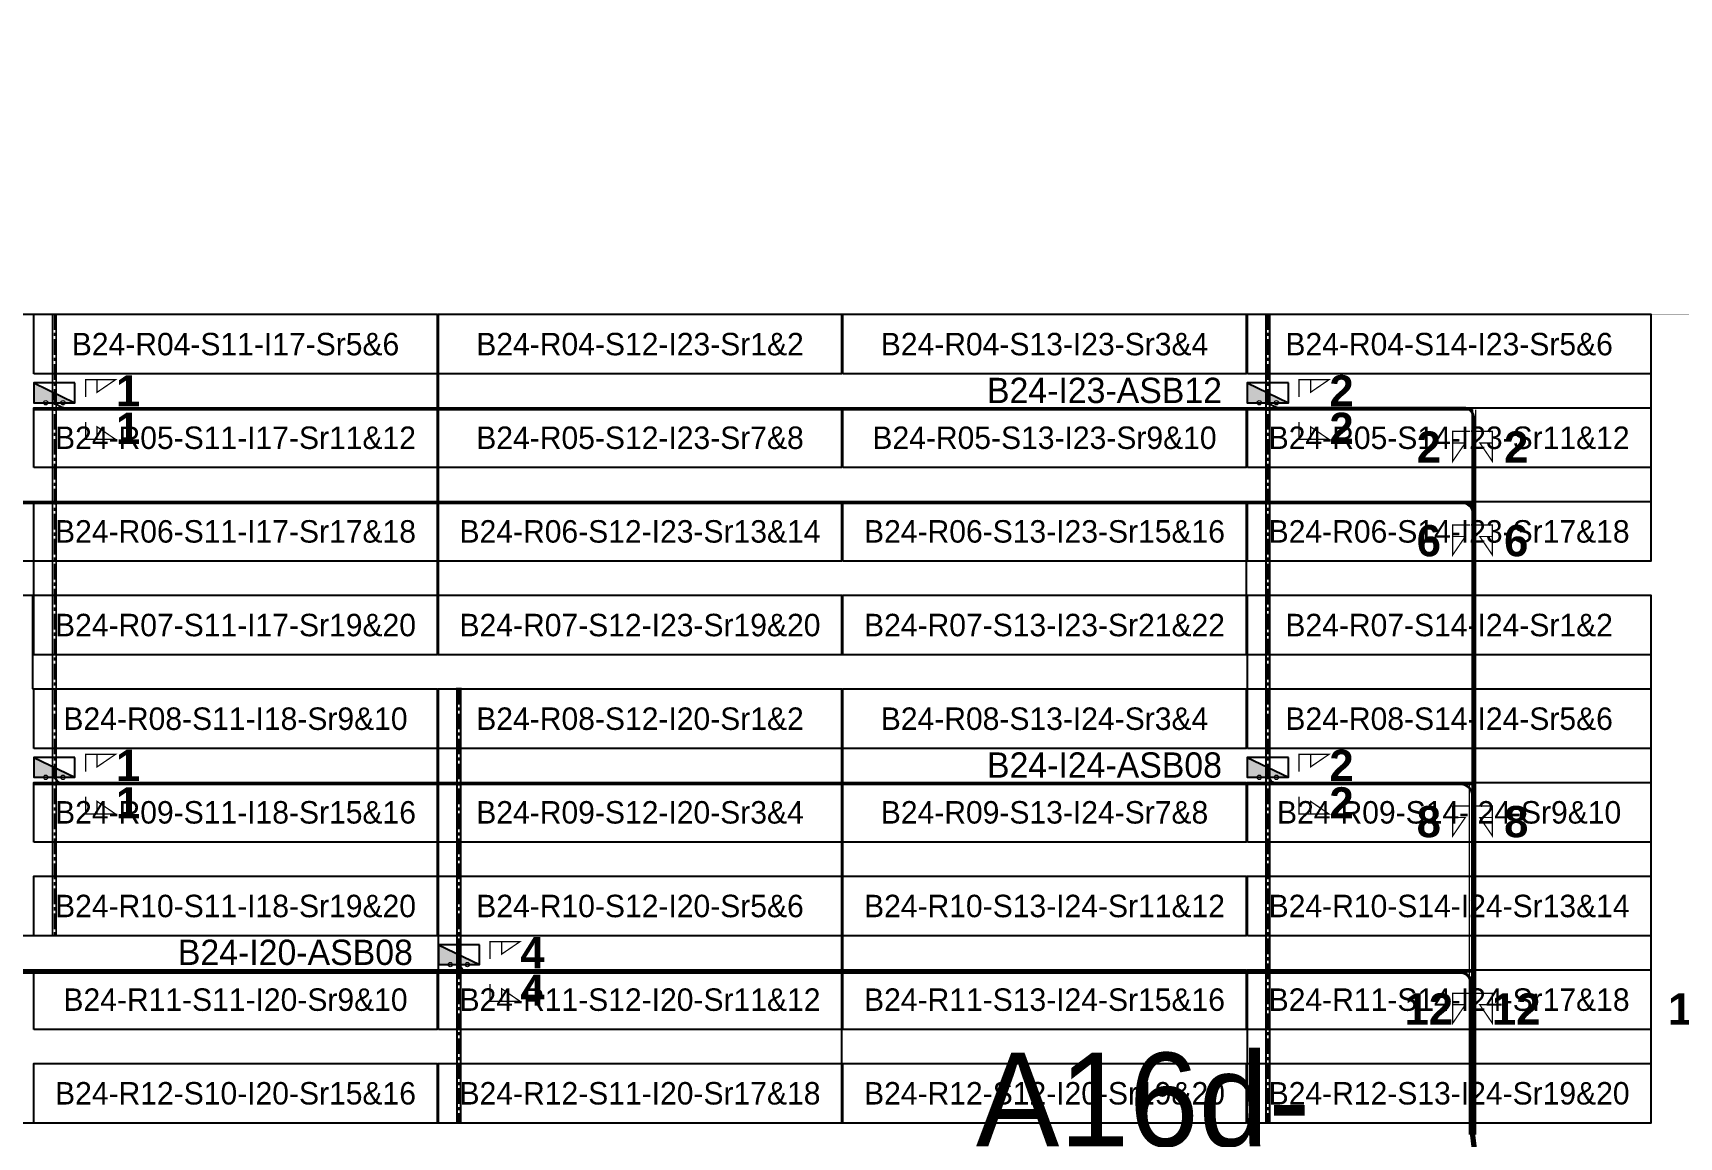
# Model space of a CAD drawing. Header units: metres. Extents: x 529718 to 530598, y 2673304 to 2673482.
# Drawn here: x 530042.2 to 530174.1, y 2673393.2 to 2673481.6 of the extents above; entities that cross this region are included whole.
import ezdxf
from ezdxf.enums import TextEntityAlignment as Align

# ---------------------------------------------------------------- set-up
doc = ezdxf.new("R2010")
doc.units = ezdxf.units.M
doc.linetypes.add('CENTER', pattern=[2, 1.25, -0.25, 0.25, -0.25])
doc.layers.add('Boundary-12.5 MW Block', color=6, linetype='Continuous', lineweight=9)
doc.layers.add('PILE', color=1, linetype='Continuous', lineweight=15)
for name, color, linetype in [('DC Trench BL-24', 40, 'Continuous'), ('E-Inverter Grouping', 2, 'Continuous'), ('Inverter Block-24', 7, 'Continuous'), ('LT Cable(AG) INV to LT Panel BL-24', 2, 'Continuous'), ('Messenger Wire Exc Link', 7, 'Continuous'), ('Messenger Wire-Block-24 (Master Path)', 30, 'Continuous'), ('Messenger Wire-Block-24 (MW Path)', 191, 'Continuous'), ('MMS Block Numbering', 7, 'Continuous'), ('MMS Table Block-24', 8, 'Continuous'), ('Plan Line - DC BL-24', 40, 'Continuous'), ('Section Marking BL-24', 2, 'Continuous')]:
    doc.layers.add(name, color=color, linetype=linetype)
doc.styles.add('Adani Regular', font='Adani Regular.ttf')
doc.styles.add('BoldTextStyle', font='arialbd.ttf')
doc.styles.get("Standard").update_dxf_attribs({"font": 'Adani Regular.ttf'})

# ---------------------------------------------------------------- blocks, each defined once
blk = doc.blocks.new('MMS Table (32.292 x 4.788)')
at = {"color": 0}
blk.add_lwpolyline([(0, -0.002), (0, 4.786), (32.292, 4.786), (32.292, -0.002)], close=True, dxfattribs=at)
at = {"color": 7}
blk.add_attdef('ID1', text='', height=1.8, dxfattribs=at).set_placement((16.146, 2.392), align=Align.MIDDLE_CENTER)
blk = doc.blocks.new('Inverter Block')
h = blk.add_hatch(color=0)
h.dxf.hatch_style = 1
h.paths.add_polyline_path([(-1.46, 2.27), (-1.46, 0.85), (1.46, 0.85)])
at = {"color": 0}
blk.add_lwpolyline([(1.46, 2.27), (-1.46, 2.27), (-1.46, 0.85), (1.46, 0.85)], close=True, dxfattribs=at)
blk.add_lwpolyline([(-1.46, 2.27), (1.46, 0.85)], dxfattribs=at)
at = {"layer": 'PILE'}
for centre in [(-0.61, 0.85), (0.61, 0.85)]:
    blk.add_circle(centre, 0.156, dxfattribs=at)
at = {"color": 7}
blk.add_attdef('ID', (-1.46, 3.01), '', height=1.8, dxfattribs=at)

msp = doc.modelspace()

# ---------------------------------------------------------------- linework, layer by layer
at = {"layer": 'Boundary-12.5 MW Block', "const_width": 0.05}
msp.add_lwpolyline([(529718.4, 2673459.08), (530176.79, 2673459.08), (530176.79, 2673481.58), (530468.22, 2673481.58), (530468.22, 2673354.08), (530597.78, 2673354.08), (530597.78, 2673304.29), (529755.69, 2673304.29), (529755.69, 2673394.29), (529750.79, 2673394.29), (529750.79, 2673401.79), (529718.4, 2673401.79)], close=True, dxfattribs=at)
at = {"layer": 'DC Trench BL-24', "color": 40, "const_width": 0.15}
for points in [[(530044.11, 2673459.08), (530043.81, 2673459.08), (530043.81, 2673409.29), (530044.11, 2673409.29)], [(530141.28, 2673459.08), (530140.98, 2673459.08), (530140.98, 2673394.29), (530141.28, 2673394.29)], [(530076.5, 2673429.08), (530076.2, 2673429.08), (530076.2, 2673394.29), (530076.5, 2673394.29)]]:
    msp.add_lwpolyline(points, close=True, dxfattribs=at)
at = {"layer": 'E-Inverter Grouping', "color": 3}
for points in [[(530074.61, 2673431.79), (530042.32, 2673431.79), (530042.32, 2673439.29), (529977.54, 2673439.29), (529977.54, 2673459.08), (530074.61, 2673459.08)], [(530042.22, 2673429.08), (530074.61, 2673429.08), (530074.61, 2673409.29), (530009.93, 2673409.29), (530009.93, 2673416.79), (529977.54, 2673416.79), (529977.54, 2673436.58), (530042.22, 2673436.58)], [(530171.79, 2673394.29), (530139.5, 2673394.29), (530139.5, 2673401.79), (530107.1, 2673401.79), (530107.1, 2673429.08), (530139.5, 2673429.08), (530139.5, 2673436.58), (530171.79, 2673436.58)], [(530074.71, 2673406.58), (530074.71, 2673429.08), (530107, 2673429.08), (530107, 2673399.08), (530139.4, 2673399.08), (530139.4, 2673394.29), (530009.93, 2673394.29), (530009.93, 2673406.58)]]:
    msp.add_lwpolyline(points, close=True, dxfattribs=at)
at = {"layer": 'E-Inverter Grouping'}
msp.add_lwpolyline([(530171.79, 2673459.08), (530171.79, 2673439.29), (530139.4, 2673439.29), (530139.4, 2673431.79), (530074.71, 2673431.79), (530074.71, 2673459.08)], close=True, dxfattribs=at)
at = {"layer": 'LT Cable(AG) INV to LT Panel BL-24'}
for points in [[(530167.44, 2673375.75), (530167.33, 2673375.75, -0.156851), (530166.81, 2673375.92), (530165.34, 2673376.97, 0.156851), (530164.82, 2673377.14), (530158.67, 2673377.14, -0.414214), (530157.77, 2673378.04), (530157.77, 2673392.33, 0.029253), (530157.76, 2673392.44), (530157.66, 2673393.33, -0.029253), (530157.65, 2673393.44), (530157.65, 2673450.66, 0.414214), (530156.75, 2673451.56), (530044.86, 2673451.56, -0.414214), (530043.96, 2673452.46), (530043.96, 2673452.69)], [(530169.44, 2673375.65), (530167.33, 2673375.65, -0.156851), (530166.81, 2673375.82), (530165.34, 2673376.87, 0.156851), (530164.82, 2673377.04), (530158.57, 2673377.04, -0.414214), (530157.67, 2673377.94), (530157.67, 2673392.33, 0.029253), (530157.66, 2673392.43), (530157.56, 2673393.33, -0.029253), (530157.55, 2673393.43), (530157.55, 2673443.06, 0.414214), (530156.65, 2673443.96), (529753.33, 2673443.96, -0.414214), (529752.43, 2673444.86), (529752.43, 2673445.19)], [(530167.44, 2673375.68), (530167.33, 2673375.68, -0.156851), (530166.81, 2673375.85), (530165.34, 2673376.9, 0.156851), (530164.82, 2673377.07), (530158.59, 2673377.07, -0.414214), (530157.69, 2673377.97), (530157.69, 2673392.33, 0.029253), (530157.69, 2673392.43), (530157.58, 2673393.33, -0.029253), (530157.57, 2673393.43), (530157.57, 2673443.09, 0.414214), (530156.67, 2673443.99), (529818.11, 2673443.99, -0.414214), (529817.21, 2673444.89), (529817.21, 2673445.19)], [(530167.44, 2673375.7), (530167.33, 2673375.7, -0.156851), (530166.81, 2673375.87), (530165.34, 2673376.92, 0.156851), (530164.82, 2673377.09), (530158.62, 2673377.09, -0.414214), (530157.72, 2673377.99), (530157.72, 2673392.33, 0.029253), (530157.71, 2673392.44), (530157.61, 2673393.33, -0.029253), (530157.6, 2673393.44), (530157.6, 2673443.11, 0.414214), (530156.7, 2673444.01), (529882.9, 2673444.01, -0.414214), (529882, 2673444.91), (529882, 2673445.19)], [(530167.44, 2673375.73), (530167.33, 2673375.73, -0.156851), (530166.81, 2673375.9), (530165.34, 2673376.95, 0.156851), (530164.82, 2673377.12), (530158.64, 2673377.12, -0.414214), (530157.74, 2673378.02), (530157.74, 2673392.33, 0.029253), (530157.74, 2673392.44), (530157.63, 2673393.33, -0.029253), (530157.62, 2673393.44), (530157.62, 2673443.14, 0.414214), (530156.72, 2673444.04), (529947.68, 2673444.04, -0.414214), (529946.78, 2673444.94), (529946.78, 2673445.19)], [(530169.44, 2673375.6), (530167.33, 2673375.6, -0.156851), (530166.81, 2673375.77), (530165.34, 2673376.82, 0.156851), (530164.82, 2673376.99), (530158.52, 2673376.99, -0.414214), (530157.62, 2673377.89), (530157.62, 2673392.33, 0.029253), (530157.61, 2673392.43), (530157.51, 2673393.32, -0.029253), (530157.5, 2673393.43), (530157.5, 2673420.51, 0.414214), (530156.6, 2673421.41), (530044.86, 2673421.41, -0.414214), (530043.96, 2673422.31), (530043.96, 2673422.69)], [(530169.44, 2673375.63), (530167.33, 2673375.63, -0.156851), (530166.81, 2673375.8), (530165.34, 2673376.85, 0.156851), (530164.82, 2673377.02), (530158.54, 2673377.02, -0.414214), (530157.64, 2673377.92), (530157.64, 2673392.33, 0.029253), (530157.64, 2673392.43), (530157.53, 2673393.33, -0.029253), (530157.52, 2673393.43), (530157.52, 2673420.54, 0.414214), (530156.62, 2673421.44), (530142.03, 2673421.44, -0.414214), (530141.13, 2673422.34), (530141.13, 2673422.69)], [(530171.59, 2673375.5), (530167.33, 2673375.5, -0.156851), (530166.81, 2673375.67), (530165.34, 2673376.72, 0.156851), (530164.82, 2673376.89), (530158.42, 2673376.89, -0.414214), (530157.52, 2673377.79), (530157.52, 2673392.32, 0.029253), (530157.51, 2673392.42), (530157.41, 2673393.32, -0.029253), (530157.4, 2673393.42), (530157.4, 2673405.41, 0.414214), (530156.5, 2673406.31), (529785.72, 2673406.31, -0.414214), (529784.82, 2673407.21), (529784.82, 2673407.69)], [(530171.59, 2673375.53), (530167.33, 2673375.53, -0.156851), (530166.81, 2673375.7), (530165.34, 2673376.75, 0.156851), (530164.82, 2673376.92), (530158.44, 2673376.92, -0.414214), (530157.54, 2673377.82), (530157.54, 2673392.32, 0.029253), (530157.54, 2673392.43), (530157.43, 2673393.32, -0.029253), (530157.42, 2673393.43), (530157.42, 2673405.44, 0.414214), (530156.52, 2673406.34), (529882.9, 2673406.34, -0.414214), (529882, 2673407.24), (529882, 2673407.69)], [(530171.59, 2673375.55), (530167.33, 2673375.55, -0.156851), (530166.81, 2673375.72), (530165.34, 2673376.77, 0.156851), (530164.82, 2673376.94), (530158.47, 2673376.94, -0.414214), (530157.57, 2673377.84), (530157.57, 2673392.32, 0.029253), (530157.56, 2673392.43), (530157.46, 2673393.32, -0.029253), (530157.45, 2673393.43), (530157.45, 2673405.46, 0.414214), (530156.55, 2673406.36), (529980.07, 2673406.36, -0.414214), (529979.17, 2673407.26), (529979.17, 2673407.69)], [(530169.44, 2673375.58), (530167.33, 2673375.58, -0.156851), (530166.81, 2673375.75), (530165.34, 2673376.8, 0.156851), (530164.82, 2673376.97), (530158.49, 2673376.97, -0.414214), (530157.59, 2673377.87), (530157.59, 2673392.32, 0.029253), (530157.59, 2673392.43), (530157.48, 2673393.32, -0.029253), (530157.47, 2673393.43), (530157.47, 2673405.49, 0.414214), (530156.57, 2673406.39), (530077.25, 2673406.39, -0.414214), (530076.35, 2673407.29), (530076.35, 2673407.69)]]:
    msp.add_lwpolyline(points, format="xyb", dxfattribs=at)
at = {"layer": 'LT Cable(AG) INV to LT Panel BL-24', "color": 5}
msp.add_lwpolyline([(530168.47, 2673376.06), (530167.89, 2673376.06, -0.104915), (530167.52, 2673376.13), (530165.38, 2673377.09, 0.104915), (530165.01, 2673377.17), (530158.69, 2673377.17, -0.414214), (530157.79, 2673378.07), (530157.79, 2673392.34, 0.029253), (530157.79, 2673392.44), (530157.68, 2673393.33, -0.029253), (530157.67, 2673393.44), (530157.67, 2673450.69, 0.414214), (530156.77, 2673451.59), (530142.03, 2673451.59, -0.414214), (530141.13, 2673452.49), (530141.13, 2673452.69)], format="xyb", dxfattribs=at)
at = {"layer": 'Messenger Wire Exc Link'}
msp.add_lwpolyline([(530157.64, 2673392.38), (530157.52, 2673393.38)], dxfattribs=at)
at = {"layer": 'Messenger Wire-Block-24 (Master Path)'}
for points in [[(530042.32, 2673451.44), (530157.52, 2673451.44)], [(530157.52, 2673393.38), (530157.52, 2673451.44)], [(529750.79, 2673443.94), (530157.52, 2673443.94)], [(530042.32, 2673421.44), (530157.52, 2673421.44)], [(529783.18, 2673406.44), (530157.52, 2673406.44)]]:
    msp.add_lwpolyline(points, dxfattribs=at)
at = {"layer": 'Messenger Wire-Block-24 (MW Path)', "const_width": 0.1}
for points in [[(530042.32, 2673451.44), (530157.52, 2673451.44)], [(530157.77, 2673393.38), (530157.77, 2673451.44)], [(529750.79, 2673443.94), (530157.52, 2673443.94)], [(530042.32, 2673421.44), (530157.52, 2673421.44)], [(530157.27, 2673393.38), (530157.27, 2673421.44)], [(529783.18, 2673406.44), (530157.52, 2673406.44)]]:
    msp.add_lwpolyline(points, dxfattribs=at)
at = {"layer": 'Plan Line - DC BL-24', "color": 6, "linetype": 'CENTER'}
for points in [[(530043.96, 2673459.08), (530043.96, 2673409.29)], [(530141.13, 2673459.08), (530141.13, 2673394.29)], [(530076.35, 2673429.08), (530076.35, 2673394.29)]]:
    msp.add_lwpolyline(points, dxfattribs=at)
at = {"layer": 'Section Marking BL-24', "color": 94, "lineweight": 35, "true_color": 0x00a500, "const_width": 0.1}
for points in [[(530046.46, 2673452.44), (530046.46, 2673453.83), (530048.86, 2673453.83), (530047.38, 2673452.82), (530047.38, 2673453.83)], [(530143.63, 2673452.44), (530143.63, 2673453.83), (530146.03, 2673453.83), (530144.55, 2673452.82), (530144.55, 2673453.83)], [(530046.46, 2673450.44), (530046.46, 2673449.05), (530048.86, 2673449.05), (530047.38, 2673450.06), (530047.38, 2673449.05)], [(530143.63, 2673450.44), (530143.63, 2673449.05), (530146.03, 2673449.05), (530144.55, 2673450.06), (530144.55, 2673449.05)], [(530157.32, 2673449.69), (530155.93, 2673449.69), (530155.93, 2673447.29), (530156.94, 2673448.77), (530155.93, 2673448.77)], [(530157.72, 2673449.69), (530159.11, 2673449.69), (530159.11, 2673447.29), (530158.1, 2673448.77), (530159.11, 2673448.77)], [(530157.32, 2673442.19), (530155.93, 2673442.19), (530155.93, 2673439.79), (530156.94, 2673441.27), (530155.93, 2673441.27)], [(530157.72, 2673442.19), (530159.11, 2673442.19), (530159.11, 2673439.79), (530158.1, 2673441.27), (530159.11, 2673441.27)], [(530046.46, 2673422.44), (530046.46, 2673423.83), (530048.86, 2673423.83), (530047.38, 2673422.82), (530047.38, 2673423.83)], [(530143.63, 2673422.44), (530143.63, 2673423.83), (530146.03, 2673423.83), (530144.55, 2673422.82), (530144.55, 2673423.83)], [(530046.46, 2673420.44), (530046.46, 2673419.05), (530048.86, 2673419.05), (530047.38, 2673420.06), (530047.38, 2673419.05)], [(530143.63, 2673420.44), (530143.63, 2673419.05), (530146.03, 2673419.05), (530144.55, 2673420.06), (530144.55, 2673419.05)], [(530157.32, 2673419.69), (530155.93, 2673419.69), (530155.93, 2673417.29), (530156.94, 2673418.77), (530155.93, 2673418.77)], [(530157.72, 2673419.69), (530159.11, 2673419.69), (530159.11, 2673417.29), (530158.1, 2673418.77), (530159.11, 2673418.77)], [(530078.85, 2673407.44), (530078.85, 2673408.83), (530081.25, 2673408.83), (530079.77, 2673407.82), (530079.77, 2673408.83)], [(530078.85, 2673405.44), (530078.85, 2673404.05), (530081.25, 2673404.05), (530079.77, 2673405.06), (530079.77, 2673404.05)], [(530157.32, 2673404.69), (530155.93, 2673404.69), (530155.93, 2673402.29), (530156.94, 2673403.77), (530155.93, 2673403.77)], [(530157.72, 2673404.69), (530159.11, 2673404.69), (530159.11, 2673402.29), (530158.1, 2673403.77), (530159.11, 2673403.77)]]:
    msp.add_lwpolyline(points, dxfattribs=at)

# ---------------------------------------------------------------- block references
at = {"layer": 'Inverter Block-24'}
ref = msp.add_blockref('Inverter Block', (530043.96, 2673451.03), dxfattribs=dict(at, xscale=1.124999999976148, yscale=1.124999999976148, zscale=1.124999999976148))
ref.add_attrib('ID', 'B24-I17-ASB09', (530021.46, 2673451.96), dxfattribs={"layer": '0', "color": 7, "height": 2.025})
ref = msp.add_blockref('Inverter Block', (530141.13, 2673451.03), dxfattribs=dict(at, xscale=1.124999999976148, yscale=1.124999999976148, zscale=1.124999999976148))
ref.add_attrib('ID', 'B24-I23-ASB12', (530118.64, 2673451.96), dxfattribs={"layer": '0', "color": 7, "height": 2.025})
ref = msp.add_blockref('Inverter Block', (530043.96, 2673421.03), dxfattribs=dict(at, xscale=1.124999999976148, yscale=1.124999999976148, zscale=1.124999999976148))
ref.add_attrib('ID', 'B24-I18-ASB08', (530021.46, 2673421.96), dxfattribs={"layer": '0', "color": 7, "height": 2.025})
ref = msp.add_blockref('Inverter Block', (530141.13, 2673421.03), dxfattribs=dict(at, xscale=1.124999999976148, yscale=1.124999999976148, zscale=1.124999999976148))
ref.add_attrib('ID', 'B24-I24-ASB08', (530118.64, 2673421.96), dxfattribs={"layer": '0', "color": 7, "height": 2.025})
ref = msp.add_blockref('Inverter Block', (530076.35, 2673406.03), dxfattribs=dict(at, xscale=1.124999999976148, yscale=1.124999999976148, zscale=1.124999999976148))
ref.add_attrib('ID', 'B24-I20-ASB08', (530053.85, 2673406.96), dxfattribs={"layer": '0', "color": 7, "height": 2.025})
at = {"layer": 'MMS Table Block-24'}
for p, values in [((530042.32, 2673454.29), {'ID1': 'B24-R04-S11-I17-Sr5&6'}), ((530074.71, 2673454.29), {'ID1': 'B24-R04-S12-I23-Sr1&2'}), ((530107.1, 2673454.29), {'ID1': 'B24-R04-S13-I23-Sr3&4'}), ((530139.5, 2673454.29), {'ID1': 'B24-R04-S14-I23-Sr5&6'}), ((530042.32, 2673446.79), {'ID1': 'B24-R05-S11-I17-Sr11&12'}), ((530074.71, 2673446.79), {'ID1': 'B24-R05-S12-I23-Sr7&8'}), ((530107.1, 2673446.79), {'ID1': 'B24-R05-S13-I23-Sr9&10'}), ((530139.5, 2673446.79), {'ID1': 'B24-R05-S14-I23-Sr11&12'}), ((530042.32, 2673439.29), {'ID1': 'B24-R06-S11-I17-Sr17&18'}), ((530074.71, 2673439.29), {'ID1': 'B24-R06-S12-I23-Sr13&14'}), ((530107.1, 2673439.29), {'ID1': 'B24-R06-S13-I23-Sr15&16'}), ((530139.5, 2673439.29), {'ID1': 'B24-R06-S14-I23-Sr17&18'}), ((530042.32, 2673431.79), {'ID1': 'B24-R07-S11-I17-Sr19&20'}), ((530074.71, 2673431.79), {'ID1': 'B24-R07-S12-I23-Sr19&20'}), ((530107.1, 2673431.79), {'ID1': 'B24-R07-S13-I23-Sr21&22'}), ((530139.5, 2673431.79), {'ID1': 'B24-R07-S14-I24-Sr1&2'}), ((530042.32, 2673424.29), {'ID1': 'B24-R08-S11-I18-Sr9&10'}), ((530074.71, 2673424.29), {'ID1': 'B24-R08-S12-I20-Sr1&2'}), ((530107.1, 2673424.29), {'ID1': 'B24-R08-S13-I24-Sr3&4'}), ((530139.5, 2673424.29), {'ID1': 'B24-R08-S14-I24-Sr5&6'}), ((530042.32, 2673416.79), {'ID1': 'B24-R09-S11-I18-Sr15&16'}), ((530074.71, 2673416.79), {'ID1': 'B24-R09-S12-I20-Sr3&4'}), ((530107.1, 2673416.79), {'ID1': 'B24-R09-S13-I24-Sr7&8'}), ((530139.5, 2673416.79), {'ID1': 'B24-R09-S14-I24-Sr9&10'}), ((530042.32, 2673409.29), {'ID1': 'B24-R10-S11-I18-Sr19&20'}), ((530074.71, 2673409.29), {'ID1': 'B24-R10-S12-I20-Sr5&6'}), ((530107.1, 2673409.29), {'ID1': 'B24-R10-S13-I24-Sr11&12'}), ((530139.5, 2673409.29), {'ID1': 'B24-R10-S14-I24-Sr13&14'}), ((530042.32, 2673401.79), {'ID1': 'B24-R11-S11-I20-Sr9&10'}), ((530074.71, 2673401.79), {'ID1': 'B24-R11-S12-I20-Sr11&12'}), ((530107.1, 2673401.79), {'ID1': 'B24-R11-S13-I24-Sr15&16'}), ((530139.5, 2673401.79), {'ID1': 'B24-R11-S14-I24-Sr17&18'}), ((530042.32, 2673394.29), {'ID1': 'B24-R12-S10-I20-Sr15&16'}), ((530074.71, 2673394.29), {'ID1': 'B24-R12-S11-I20-Sr17&18'}), ((530107.1, 2673394.29), {'ID1': 'B24-R12-S12-I20-Sr19&20'}), ((530139.5, 2673394.29), {'ID1': 'B24-R12-S13-I24-Sr19&20'})]:
    msp.add_blockref('MMS Table (32.292 x 4.788)', p, dxfattribs=at).add_auto_attribs(values)

# ---------------------------------------------------------------- texts
at = {"layer": 'MMS Block Numbering', "insert": (530131.13, 2673389.93), "char_height": 7.5, "attachment_point": 5, "style": 'Adani Regular'}
msp.add_mtext_dynamic_manual_height_columns('A16d-\\PBL-24', width=41.5354, gutter_width=1, heights=[0], dxfattribs=at)
at = {"layer": 'Section Marking BL-24', "color": 94, "true_color": 0x00a500, "style": 'BoldTextStyle'}
for s, p in [('1', (530049.86, 2673452.94)), ('2', (530147.03, 2673452.94)), ('1', (530049.86, 2673449.94)), ('2', (530147.03, 2673449.94)), ('2', (530154.02, 2673448.44)), ('2', (530161.02, 2673448.44)), ('6', (530154.02, 2673440.94)), ('6', (530161.02, 2673440.94)), ('1', (530049.86, 2673422.94)), ('2', (530147.03, 2673422.94)), ('1', (530049.86, 2673419.94)), ('2', (530147.03, 2673419.94)), ('8', (530154.02, 2673418.44)), ('8', (530161.02, 2673418.44)), ('4', (530082.25, 2673407.94)), ('4', (530082.25, 2673404.94)), ('12', (530154.02, 2673403.44)), ('12', (530161.02, 2673403.44)), ('10', (530175.12, 2673403.44))]:
    msp.add_text(s, height=2.5, dxfattribs=at).set_placement(p, align=Align.MIDDLE_CENTER)

doc.saveas('drawing.dxf')
